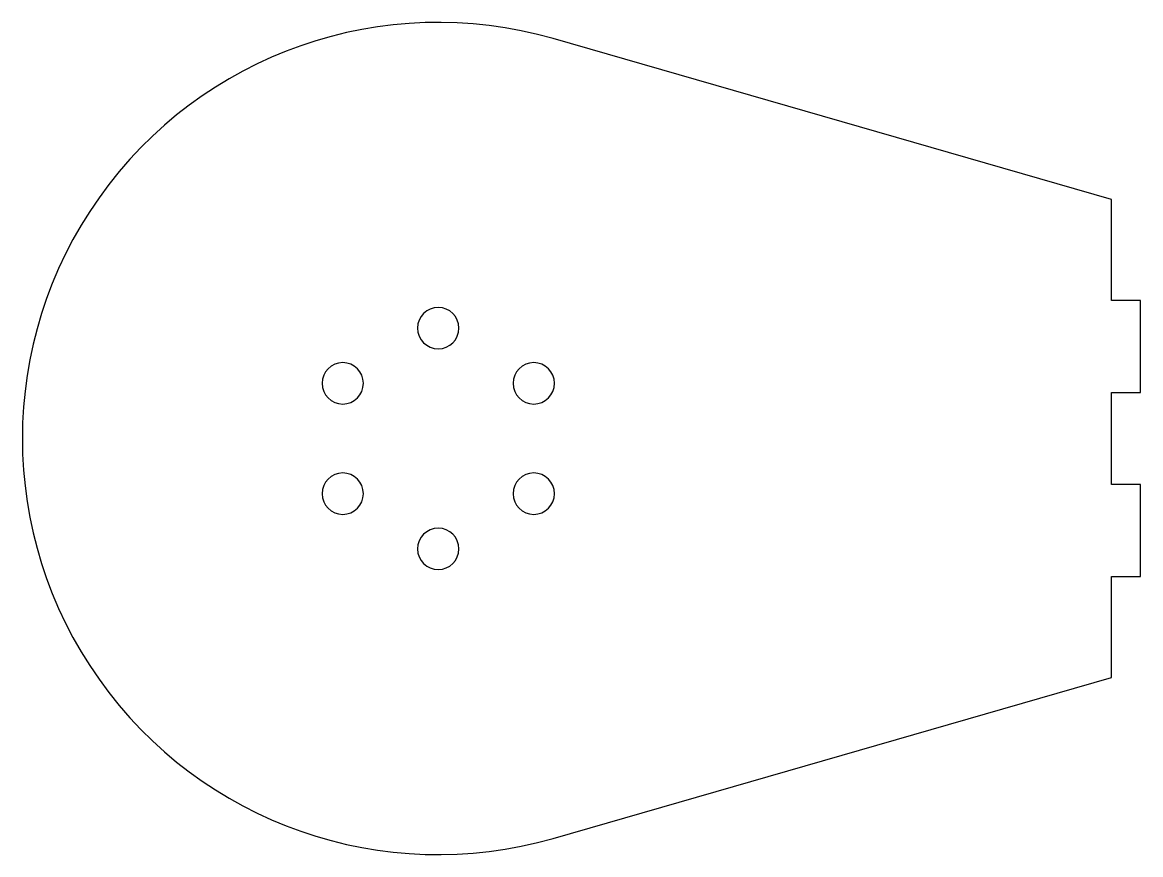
# Model space of a CAD drawing. Header units: millimetres. Extents: x 0 to 122, y 0 to 90.
import ezdxf

# ---------------------------------------------------------------- set-up
doc = ezdxf.new("R2010")
doc.units = ezdxf.units.MM

msp = doc.modelspace()

# ---------------------------------------------------------------- linework, layer by layer
at = {"layer": 'CUT'}
for p, q in [((118.5, 71.25), (57.7685, 88.7339)), ((118.5, 60.25), (118.5, 71.25)), ((121.675, 60.25), (118.5, 60.25)), ((121.675, 50.25), (121.675, 60.25)), ((118.5, 40.25), (118.5, 50.25)), ((118.5, 50.25), (121.675, 50.25)), ((121.675, 40.25), (118.5, 40.25)), ((121.675, 30.25), (121.675, 40.25)), ((118.5, 19.25), (118.5, 30.25)), ((118.5, 30.25), (121.675, 30.25)), ((57.7685, 1.7661), (118.5, 19.25))]:
    msp.add_line(p, q, dxfattribs=at)
for centre, radius, start, end in [((45.25, 45.25), 45.25, 73.9395, 286.0605), ((45.25, 57.25), 2.25, 0, 180), ((45.25, 57.25), 2.25, 180, 0), ((34.8577, 51.25), 2.25, 0, 180), ((55.6423, 51.25), 2.25, 0, 180), ((34.8577, 51.25), 2.25, 180, 0), ((55.6423, 51.25), 2.25, 180, 0), ((34.8577, 39.25), 2.25, 0, 180), ((55.6423, 39.25), 2.25, 0, 180), ((34.8577, 39.25), 2.25, 180, 0), ((55.6423, 39.25), 2.25, 180, 0), ((45.25, 33.25), 2.25, 0, 180), ((45.25, 33.25), 2.25, 180, 0)]:
    msp.add_arc(centre, radius, start, end, dxfattribs=at)

doc.saveas('drawing.dxf')
